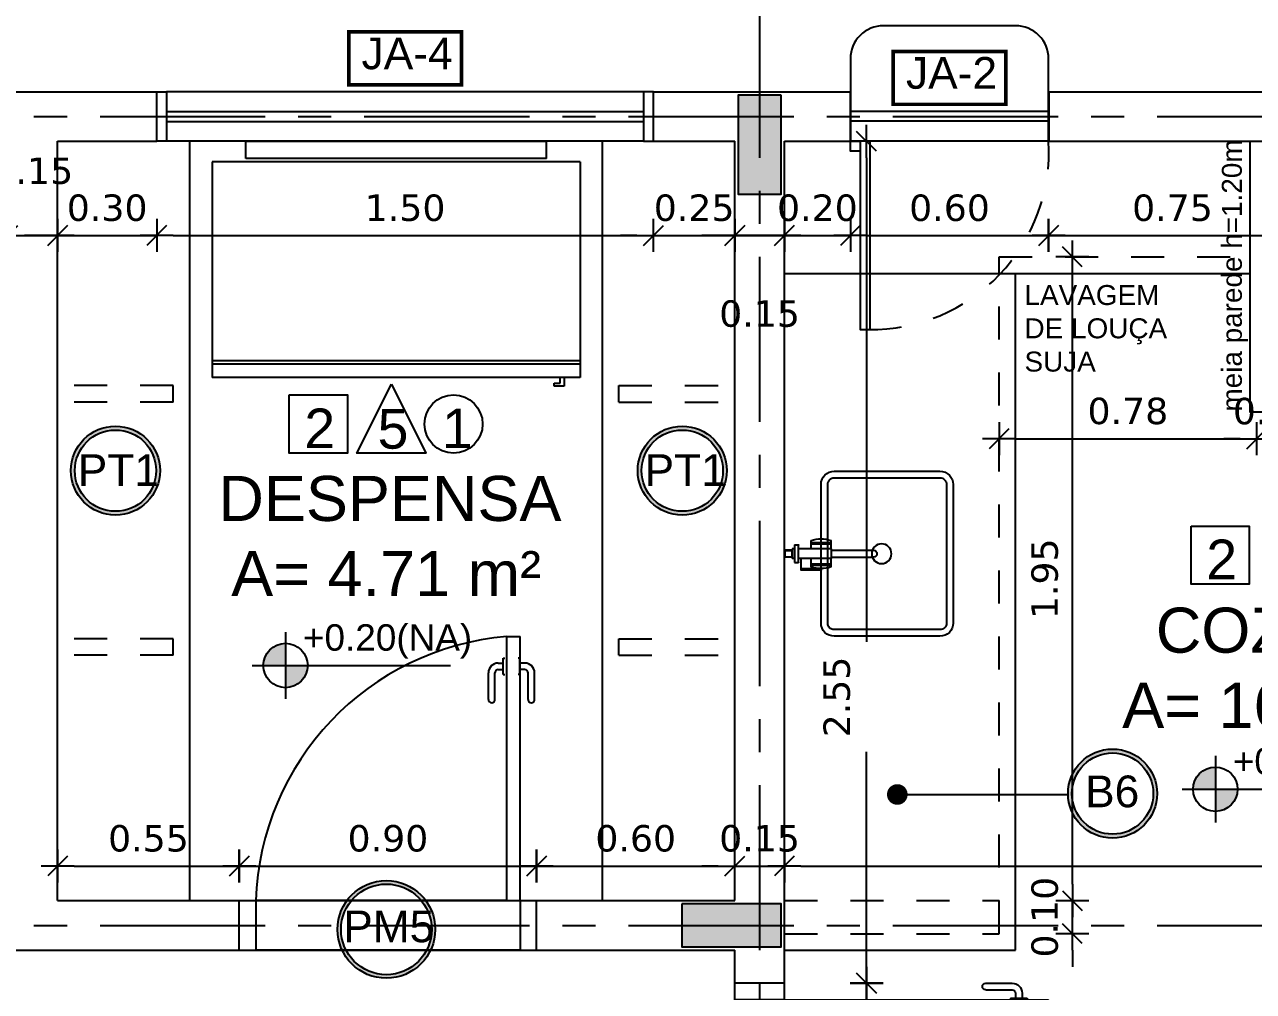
# Model space of a CAD drawing. Extents: x 12 to 194, y 116 to 198.
# Drawn here: x 68.195 to 71.915, y 172.599 to 175.528 of the extents above; entities that cross this region are included whole.
import ezdxf

# ---------------------------------------------------------------- set-up
doc = ezdxf.new("R2010")
doc.units = 0
doc.header["$LTSCALE"] = 0.005
doc.header["$PDMODE"] = 3
for name, pattern in [('C5', [60, 50, -5, 0, -5]), ('CONTINU', [0]), ('HIDDEN', [9.525, 6.35, -3.175])]:
    doc.linetypes.add(name, pattern=pattern)
doc.layers.get('0').update_dxf_attribs({"linetype": 'CONTINUOUS'})
doc.layers.get('DEFPOINTS').update_dxf_attribs({"linetype": 'CONTINUOUS'})
for name, color, linetype in [('A-ALV', 6, 'CONTINUOUS'), ('A-MOBILIARIO', 1, 'CONTINUOUS'), ('A-MOVEIS', 2, 'CONTINUOUS'), ('A-PAREDE', 5, 'CONTINUOUS'), ('A-PORTA', 3, 'CONTINUOUS'), ('A-SOLEIRA', 1, 'CONTINUOUS'), ('AR-BNC', 251, 'CONTINUOUS'), ('AR-COZ-MOB', 1, 'CONTINUOUS'), ('AR-ESQ', 2, 'CONTINUOUS'), ('ARQ-ALV-CORTE', 5, 'CONTINUOUS'), ('ARQ-ALV-ENCOBERTA', 8, 'CONTINUOUS'), ('ARQ-ALV-VISTA2', 2, 'CONTINUOUS'), ('ARQ-BNC-VISTA', 1, 'CONTINUOUS'), ('ARQ-CTA-1_050', 1, 'CONTINUOUS'), ('ARQ-EQP-VISTA', 1, 'CONTINUOUS'), ('ARQ-ESQ-VISTA1', 2, 'CONTINUOUS'), ('ARQ-ESQ-VISTA2', 1, 'CONTINUOUS'), ('ARQ-EXO-1_100', 251, 'C5'), ('ARQ-MOB-VISTA', 1, 'CONTINU'), ('ARQ-SMB-1_050', 1, 'CONTINUOUS'), ('ARQ-SMB-1_100', 1, 'CONTINUOUS'), ('ARQ-TXT-1_050', 2, 'CONTINUOUS'), ('ARQ-TXT-1_075', 2, 'CONTINUOUS'), ('BL-SAN-01', 1, 'CONTINUOUS'), ('REV-FNDE', 10, 'CONTINUOUS')]:
    doc.layers.add(name, color=color, linetype=linetype)
doc.layers.add('FO-Hachuras dos pilares', color=9, linetype='CONTINUOUS', lineweight=5)
doc.styles.add('A20', font='arial.ttf', dxfattribs={"height": 0.2})
doc.styles.add('ESC-50-A20', font='arial.ttf', dxfattribs={"height": 0.1})
doc.styles.add('FNDE Texto Cota 0050', font='verdana.ttf', dxfattribs={"height": 0.08})
doc.styles.add('FNDE Texto Cota 0100', font='verdana.ttf', dxfattribs={"height": 0.16})
doc.dimstyles.new('FNDE 1-0050', dxfattribs={"dimscale": 5, "dimtxt": 0.08, "dimasz": 0.01, "dimexe": 0.15, "dimexo": 0.15, "dimgap": 0.01, "dimtad": 1, "dimzin": 1, "dimdsep": 46, "dimtxsty": 'FNDE Texto Cota 0050', "dimblk": 'tic', "dimcen": 0.015, "dimdle": 0.15, "dimse1": 1, "dimse2": 1, "dimclrd": 251, "dimclre": 251, "dimclrt": 256, "dimaunit": 1, "dimadec": 3, "dimazin": 0, "dimtfac": 1, "dimtix": 1, "dimtmove": 2, "dimatfit": 3, "dimfxl": 0.15, "dimtvp": 1, "dimtolj": 1, "dimtzin": 0, "dimarcsym": 0})
doc.dimstyles.new('FNDE 1-0100', dxfattribs={"dimscale": 2.5, "dimtxt": 0.16, "dimasz": 0.05, "dimexe": 0.15, "dimexo": 0.15, "dimgap": 0.05, "dimtad": 1, "dimzin": 4, "dimdsep": 46, "dimtxsty": 'FNDE Texto Cota 0100', "dimblk": 'tic', "dimcen": 0.15, "dimdle": 0.15, "dimse1": 1, "dimse2": 1, "dimclrd": 251, "dimclre": 251, "dimclrt": 256, "dimaunit": 1, "dimadec": 3, "dimazin": 0, "dimtfac": 1, "dimtix": 1, "dimtmove": 2, "dimatfit": 3, "dimldrblk": 'tic', "dimfxl": 0.15, "dimtvp": 1, "dimtolj": 1, "dimtzin": 0, "dimarcsym": 0})

# ---------------------------------------------------------------- blocks, each defined once
blk = doc.blocks.new('cuba50x40')
at = {"layer": 'ARQ-EQP-VISTA'}
for points in [[(0.5625, 0.04), (0.5625, 0.36, 0.414214), (0.5225, 0.4), (0.1025, 0.4, 0.414214), (0.0625, 0.36), (0.0625, 0.04, 0.414214), (0.1025, 0), (0.5225, 0, 0.414214)], [(0.5425, 0.04), (0.5425, 0.36, 0.414214), (0.5225, 0.38), (0.1025, 0.38, 0.414214), (0.0825, 0.36), (0.0825, 0.04, 0.414214), (0.1025, 0.02), (0.5225, 0.02, 0.414214)]]:
    blk.add_lwpolyline(points, format="xyb", close=True, dxfattribs=at)
blk.add_circle((0.3125, 0.1832), 0.03, dxfattribs=at)
blk = doc.blocks.new('torneira eletrica')
at = {"layer": 'AR-BNC'}
blk.add_line((217.6174, -40.8241), (217.5872, -40.8241), dxfattribs=at)
at = {"layer": 'BL-SAN-01', "linetype": 'CONTINU'}
for p, q in [((217.5572, -40.8542), (217.5318, -40.8542)), ((217.5378, -40.8542), (217.5379, -40.9142)), ((217.5418, -40.8542), (217.5419, -40.9142)), ((217.6125, -40.8542), (217.5872, -40.8542)), ((217.6025, -40.8542), (217.6024, -40.9142)), ((217.6065, -40.8542), (217.6064, -40.9142)), ((217.5572, -40.9142), (217.5319, -40.9142)), ((217.6124, -40.9142), (217.5872, -40.9142))]:
    blk.add_line(p, q, dxfattribs=at)
for points in [[(217.5452, -40.8041), (217.5452, -40.8145)], [(217.5452, -40.8041), (217.5992, -40.8041)], [(217.5572, -40.7965), (217.5872, -40.7965)], [(217.5572, -40.8041), (217.5572, -40.7965)], [(217.5619, -40.7743), (217.5633, -40.773)], [(217.5619, -40.7965), (217.5619, -40.7743)], [(217.5619, -40.7743), (217.5817, -40.7743)], [(217.5619, -40.7955), (217.5817, -40.7955)], [(217.5627, -40.7735), (217.5627, -40.7955)], [(217.5633, -40.773), (217.5649, -40.773)], [(217.5649, -40.773), (217.5812, -40.773)], [(217.5825, -40.7743), (217.5812, -40.773)], [(217.5817, -40.7735), (217.5817, -40.7955)], [(217.5825, -40.7955), (217.5817, -40.7955)], [(217.5825, -40.7965), (217.5825, -40.7743)], [(217.5872, -40.8041), (217.5872, -40.7965)], [(217.5992, -40.8041), (217.5992, -40.8145)], [(217.5976, -40.8161), (217.5468, -40.8161)], [(217.5572, -40.9142), (217.5572, -40.8161)], [(217.5872, -40.9142), (217.5872, -40.8161)], [(217.5572, -40.9142), (217.5872, -40.9142)], [(217.5619, -40.9142), (217.5619, -41.043)], [(217.5825, -40.9142), (217.5825, -41.043)], [(217.5709, -41.0533), (217.5722, -41.0533)]]:
    blk.add_lwpolyline(points, dxfattribs=at)
for points in [[(217.5452, -40.8145, 0.414208), (217.5468, -40.8161)], [(217.5976, -40.8161, 0.414212), (217.5992, -40.8145)], [(217.5619, -41.043, 1), (217.5825, -41.043)]]:
    blk.add_lwpolyline(points, format="xyb", dxfattribs=at)
blk.add_lwpolyline([(217.6174, -40.8841), (217.6224, -40.8841), (217.6224, -40.8241), (217.6174, -40.8241)], close=True, dxfattribs=at)
for centre, start, end in [((217.6194, -40.8841), 161.144, 198.9933), ((217.5249, -40.8841), 341.0067, 18.856)]:
    blk.add_arc(centre, 0.0925, start, end, dxfattribs=at)
blk = doc.blocks.new('RF1')
at = {"layer": 'AR-COZ-MOB'}
for p, q in [((234.7673, 34.5362), (235.094, 35.102)), ((235.094, 35.102), (236.0587, 34.5451)), ((235.1354, 35.0782), (235.1486, 35.1011)), ((235.1547, 35.0868), (235.1462, 35.0719)), ((235.1486, 35.1011), (235.1755, 35.0855)), ((235.1709, 35.0774), (235.1547, 35.0868)), ((235.1755, 35.0855), (235.1709, 35.0774)), ((235.0685, 35.0578), (236.0332, 34.5009)), ((235.0736, 35.0667), (236.0383, 34.5097)), ((234.7673, 34.5362), (235.732, 33.9792)), ((235.732, 33.9792), (236.0587, 34.5451)), ((234.8506, 34.4763), (234.8251, 34.4321)), ((234.8506, 34.4763), (235.6385, 34.0214)), ((234.8251, 34.4321), (235.613, 33.9772)), ((235.6385, 34.0214), (235.613, 33.9772))]:
    blk.add_line(p, q, dxfattribs=at)
blk = doc.blocks.new('GUICHÊ')
at = {"layer": 'ARQ-EQP-VISTA'}
for p, q in [((0.59, 0), (-0.01, 0)), ((0.59, -0.0608), (-0.01, -0.0608)), ((0.59, -0.0908), (-0.01, -0.0908))]:
    blk.add_line(p, q, dxfattribs=at)
blk.add_lwpolyline([(0.59, 0), (0.59, -0.25, -0.414214), (0.49, -0.35), (0.09, -0.35, -0.414214), (-0.01, -0.25), (-0.01, 0)], format="xyb", dxfattribs=at)
blk = doc.blocks.new('P-PM801')
at = {"layer": 'A-PORTA', "color": 0}
for p, q in [((-0.09, 0.15), (-0.09, 0.95)), ((-0.09, 0.95), (-0.05, 0.95)), ((-0.05, 0.15), (-0.05, 0.95)), ((-0.9, 0.15), (-0.9, 0)), ((-0.9, 0.15), (-0.85, 0.15)), ((-0.85, 0.15), (-0.85, 0)), ((-0.09, 0.15), (-0.05, 0.15)), ((-0.05, 0.15), (-0.05, 0)), ((-0.05, 0.15), (0, 0.15)), ((0, 0.15), (0, 0)), ((-0.05, 0), (0, 0)), ((-0.9, 0), (-0.85, 0))]:
    blk.add_line(p, q, dxfattribs=at)
at = {"layer": 'A-PORTA', "color": 1}
for p, q in [((-0.11, 0.8696), (-0.095, 0.8696)), ((-0.095, 0.8346), (-0.095, 0.8846)), ((-0.095, 0.8846), (-0.09, 0.8846)), ((-0.045, 0.8846), (-0.05, 0.8846)), ((-0.045, 0.8346), (-0.045, 0.8846)), ((-0.03, 0.8696), (-0.045, 0.8696)), ((-0.14, 0.7596), (-0.14, 0.8396)), ((-0.12, 0.7596), (-0.12, 0.8396)), ((-0.11, 0.8496), (-0.095, 0.8496)), ((-0.095, 0.8346), (-0.09, 0.8346)), ((-0.045, 0.8346), (-0.05, 0.8346)), ((-0.03, 0.8496), (-0.045, 0.8496)), ((-0.02, 0.7596), (-0.02, 0.8396)), ((0, 0.7596), (0, 0.8396))]:
    blk.add_line(p, q, dxfattribs=at)
for centre, radius, start, end in [((-0.05, 0.151), 0.8, 92.866, 180.0717), ((-0.11, 0.8396), 0.03, 90, 180), ((-0.03, 0.8396), 0.03, 0, 90), ((-0.11, 0.8396), 0.01, 90, 180), ((-0.03, 0.8396), 0.01, 0, 90), ((-0.13, 0.7596), 0.01, 180, 0), ((-0.01, 0.7596), 0.01, 180, 360)]:
    blk.add_arc(centre, radius, start, end, dxfattribs=at)
blk = doc.blocks.new('tic')
at = {"color": 251}
for p, q in [((0, -1), (0, 1)), ((-1, 0), (1, 0))]:
    blk.add_line(p, q, dxfattribs=at)
blk.add_line((-0.6, -0.6), (0.6, 0.6))
blk = doc.blocks.new('*D50')
at = {"layer": 'ARQ-CTA-1_050', "color": 251, "lineweight": -2, "transparency": 16777216}
for p, q in [((68.0948, 174.8889), (68.0448, 174.8889)), ((68.1448, 174.8889), (68.2948, 174.8889)), ((68.3448, 174.8889), (68.3948, 174.8889))]:
    blk.add_line(p, q, dxfattribs=at)
at = {"layer": 'DEFPOINTS', "color": 0, "transparency": 16777216}
for p in [(68.1448, 175.0482), (68.2948, 175.0482), (68.2948, 174.8889)]:
    blk.add_point(p, dxfattribs=at)
at = {"layer": 'ARQ-CTA-1_050', "color": 251, "lineweight": -2, "transparency": 16777216, "xscale": 0.05, "yscale": 0.05, "zscale": 0.05}
blk.add_blockref('tic', (68.1448, 174.8889), dxfattribs=at)
at = {"layer": 'ARQ-CTA-1_050', "color": 251, "lineweight": -2, "transparency": 16777216, "xscale": 0.05, "yscale": 0.05, "zscale": 0.05, "rotation": 180}
blk.add_blockref('tic', (68.2948, 174.8889), dxfattribs=at)
at = {"layer": 'ARQ-CTA-1_050', "transparency": 16777216, "insert": (68.2198, 175.0842), "char_height": 0.08, "attachment_point": 5, "style": 'FNDE Texto Cota 0050'}
blk.add_mtext('\\A1;0.15', dxfattribs=at)
blk = doc.blocks.new('*D51')
at = {"layer": 'ARQ-CTA-1_050', "color": 251, "lineweight": -2, "transparency": 16777216}
for p, q in [((68.2448, 174.8889), (68.1948, 174.8889)), ((68.2948, 174.8889), (68.5948, 174.8889)), ((68.6448, 174.8889), (68.6948, 174.8889))]:
    blk.add_line(p, q, dxfattribs=at)
at = {"layer": 'DEFPOINTS', "color": 0, "transparency": 16777216}
for p in [(68.2948, 175.0482), (68.5948, 175.0482), (68.5948, 174.8889)]:
    blk.add_point(p, dxfattribs=at)
at = {"layer": 'ARQ-CTA-1_050', "color": 251, "lineweight": -2, "transparency": 16777216, "xscale": 0.05, "yscale": 0.05, "zscale": 0.05}
blk.add_blockref('tic', (68.2948, 174.8889), dxfattribs=at)
at = {"layer": 'ARQ-CTA-1_050', "color": 251, "lineweight": -2, "transparency": 16777216, "xscale": 0.05, "yscale": 0.05, "zscale": 0.05, "rotation": 180}
blk.add_blockref('tic', (68.5948, 174.8889), dxfattribs=at)
at = {"layer": 'ARQ-CTA-1_050', "transparency": 16777216, "insert": (68.4448, 174.9723), "char_height": 0.08, "attachment_point": 5, "style": 'FNDE Texto Cota 0050'}
blk.add_mtext('\\A1;0.30', dxfattribs=at)
blk = doc.blocks.new('*D52')
at = {"layer": 'ARQ-CTA-1_050', "color": 251, "lineweight": -2, "transparency": 16777216}
blk.add_line((68.6448, 174.8889), (70.0486, 174.8889), dxfattribs=at)
at = {"layer": 'DEFPOINTS', "color": 0, "transparency": 16777216}
for p in [(68.5948, 175.0482), (70.0986, 175.0482), (70.0986, 174.8889)]:
    blk.add_point(p, dxfattribs=at)
at = {"layer": 'ARQ-CTA-1_050', "color": 251, "lineweight": -2, "transparency": 16777216, "xscale": 0.05, "yscale": 0.05, "zscale": 0.05, "rotation": 180}
blk.add_blockref('tic', (68.5948, 174.8889), dxfattribs=at)
at = {"layer": 'ARQ-CTA-1_050', "color": 251, "lineweight": -2, "transparency": 16777216, "xscale": 0.05, "yscale": 0.05, "zscale": 0.05}
blk.add_blockref('tic', (70.0986, 174.8889), dxfattribs=at)
at = {"layer": 'ARQ-CTA-1_050', "transparency": 16777216, "insert": (69.3467, 174.9722), "char_height": 0.08, "attachment_point": 5, "style": 'FNDE Texto Cota 0050'}
blk.add_mtext('\\A1;1.50', dxfattribs=at)
blk = doc.blocks.new('*D53')
at = {"layer": 'ARQ-CTA-1_050', "color": 251, "lineweight": -2, "transparency": 16777216}
for p, q in [((70.0486, 174.8889), (69.9986, 174.8889)), ((70.0986, 174.8889), (70.3448, 174.8889)), ((70.3948, 174.8889), (70.4448, 174.8889))]:
    blk.add_line(p, q, dxfattribs=at)
at = {"layer": 'DEFPOINTS', "color": 0, "transparency": 16777216}
for p in [(70.0986, 175.0482), (70.3448, 175.0482), (70.3448, 174.8889)]:
    blk.add_point(p, dxfattribs=at)
at = {"layer": 'ARQ-CTA-1_050', "color": 251, "lineweight": -2, "transparency": 16777216, "xscale": 0.05, "yscale": 0.05, "zscale": 0.05}
blk.add_blockref('tic', (70.0986, 174.8889), dxfattribs=at)
at = {"layer": 'ARQ-CTA-1_050', "color": 251, "lineweight": -2, "transparency": 16777216, "xscale": 0.05, "yscale": 0.05, "zscale": 0.05, "rotation": 180}
blk.add_blockref('tic', (70.3448, 174.8889), dxfattribs=at)
at = {"layer": 'ARQ-CTA-1_050', "transparency": 16777216, "insert": (70.2217, 174.9723), "char_height": 0.08, "attachment_point": 5, "style": 'FNDE Texto Cota 0050'}
blk.add_mtext('\\A1;0.25', dxfattribs=at)
blk = doc.blocks.new('*D54')
at = {"layer": 'ARQ-CTA-1_050', "color": 251, "lineweight": -2, "transparency": 16777216}
for p, q in [((70.2948, 174.8889), (70.2448, 174.8889)), ((70.3448, 174.8889), (70.4948, 174.8889)), ((70.5448, 174.8889), (70.5948, 174.8889))]:
    blk.add_line(p, q, dxfattribs=at)
at = {"layer": 'DEFPOINTS', "color": 0, "transparency": 16777216}
for p in [(70.3448, 175.0482), (70.4948, 175.0482), (70.4948, 174.8889)]:
    blk.add_point(p, dxfattribs=at)
at = {"layer": 'ARQ-CTA-1_050', "color": 251, "lineweight": -2, "transparency": 16777216, "xscale": 0.05, "yscale": 0.05, "zscale": 0.05}
blk.add_blockref('tic', (70.3448, 174.8889), dxfattribs=at)
at = {"layer": 'ARQ-CTA-1_050', "color": 251, "lineweight": -2, "transparency": 16777216, "xscale": 0.05, "yscale": 0.05, "zscale": 0.05, "rotation": 180}
blk.add_blockref('tic', (70.4948, 174.8889), dxfattribs=at)
at = {"layer": 'ARQ-CTA-1_050', "transparency": 16777216, "insert": (70.4198, 174.6516), "char_height": 0.08, "attachment_point": 5, "style": 'FNDE Texto Cota 0050'}
blk.add_mtext('\\A1;0.15', dxfattribs=at)
blk = doc.blocks.new('*D55')
at = {"layer": 'ARQ-CTA-1_050', "color": 251, "lineweight": -2, "transparency": 16777216}
for p, q in [((70.4448, 174.8889), (70.3948, 174.8889)), ((70.4948, 174.8889), (70.6948, 174.8889)), ((70.7448, 174.8889), (70.7948, 174.8889))]:
    blk.add_line(p, q, dxfattribs=at)
at = {"layer": 'DEFPOINTS', "color": 0, "transparency": 16777216}
for p in [(70.4948, 175.0482), (70.6948, 175.0482), (70.6948, 174.8889)]:
    blk.add_point(p, dxfattribs=at)
at = {"layer": 'ARQ-CTA-1_050', "color": 251, "lineweight": -2, "transparency": 16777216, "xscale": 0.05, "yscale": 0.05, "zscale": 0.05}
blk.add_blockref('tic', (70.4948, 174.8889), dxfattribs=at)
at = {"layer": 'ARQ-CTA-1_050', "color": 251, "lineweight": -2, "transparency": 16777216, "xscale": 0.05, "yscale": 0.05, "zscale": 0.05, "rotation": 180}
blk.add_blockref('tic', (70.6948, 174.8889), dxfattribs=at)
at = {"layer": 'ARQ-CTA-1_050', "transparency": 16777216, "insert": (70.5948, 174.9723), "char_height": 0.08, "attachment_point": 5, "style": 'FNDE Texto Cota 0050'}
blk.add_mtext('\\A1;0.20', dxfattribs=at)
blk = doc.blocks.new('*D56')
at = {"layer": 'ARQ-CTA-1_050', "color": 251, "lineweight": -2, "transparency": 16777216}
blk.add_line((70.7448, 174.8889), (71.2448, 174.8889), dxfattribs=at)
at = {"layer": 'DEFPOINTS', "color": 0, "transparency": 16777216}
for p in [(70.6948, 175.0482), (71.2948, 175.0482), (71.2948, 174.8889)]:
    blk.add_point(p, dxfattribs=at)
at = {"layer": 'ARQ-CTA-1_050', "color": 251, "lineweight": -2, "transparency": 16777216, "xscale": 0.05, "yscale": 0.05, "zscale": 0.05, "rotation": 180}
blk.add_blockref('tic', (70.6948, 174.8889), dxfattribs=at)
at = {"layer": 'ARQ-CTA-1_050', "color": 251, "lineweight": -2, "transparency": 16777216, "xscale": 0.05, "yscale": 0.05, "zscale": 0.05}
blk.add_blockref('tic', (71.2948, 174.8889), dxfattribs=at)
at = {"layer": 'ARQ-CTA-1_050', "transparency": 16777216, "insert": (70.9948, 174.9722), "char_height": 0.08, "attachment_point": 5, "style": 'FNDE Texto Cota 0050'}
blk.add_mtext('\\A1;0.60', dxfattribs=at)
blk = doc.blocks.new('*D57')
at = {"layer": 'ARQ-CTA-1_050', "color": 251, "lineweight": -2, "transparency": 16777216}
blk.add_line((71.3448, 174.8889), (71.9948, 174.8889), dxfattribs=at)
at = {"layer": 'DEFPOINTS', "color": 0, "transparency": 16777216}
for p in [(71.2948, 175.0482), (72.0448, 175.0482), (72.0448, 174.8889)]:
    blk.add_point(p, dxfattribs=at)
at = {"layer": 'ARQ-CTA-1_050', "color": 251, "lineweight": -2, "transparency": 16777216, "xscale": 0.05, "yscale": 0.05, "zscale": 0.05, "rotation": 180}
blk.add_blockref('tic', (71.2948, 174.8889), dxfattribs=at)
at = {"layer": 'ARQ-CTA-1_050', "color": 251, "lineweight": -2, "transparency": 16777216, "xscale": 0.05, "yscale": 0.05, "zscale": 0.05}
blk.add_blockref('tic', (72.0448, 174.8889), dxfattribs=at)
at = {"layer": 'ARQ-CTA-1_050', "transparency": 16777216, "insert": (71.6698, 174.9722), "char_height": 0.08, "attachment_point": 5, "style": 'FNDE Texto Cota 0050'}
blk.add_mtext('\\A1;0.75', dxfattribs=at)
blk = doc.blocks.new('*D137')
at = {"layer": 'ARQ-CTA-1_050', "color": 251, "lineweight": -2, "transparency": 16777216}
blk.add_line((70.7436, 171.774), (70.7436, 172.574), dxfattribs=at)
at = {"layer": 'DEFPOINTS', "color": 0, "transparency": 16777216}
for p in [(70.4948, 172.624), (70.7436, 172.624), (70.4948, 171.724)]:
    blk.add_point(p, dxfattribs=at)
at = {"layer": 'ARQ-CTA-1_050', "color": 251, "lineweight": -2, "transparency": 16777216, "xscale": 0.05, "yscale": 0.05, "zscale": 0.05}
for p, rotation in [((70.7436, 172.624), 90), ((70.7436, 171.724), 270)]:
    blk.add_blockref('tic', p, dxfattribs=dict(at, rotation=rotation))
at = {"layer": 'ARQ-CTA-1_050', "transparency": 16777216, "insert": (70.6603, 172.174), "char_height": 0.08, "attachment_point": 5, "rotation": 90, "style": 'FNDE Texto Cota 0050'}
blk.add_mtext('\\A1;0.90', dxfattribs=at)
blk = doc.blocks.new('*D138')
at = {"layer": 'ARQ-CTA-1_050', "color": 251, "lineweight": -2, "transparency": 16777216}
for p, q in [((70.7436, 175.124), (70.7436, 173.6577)), ((70.7436, 172.674), (70.7436, 173.3243))]:
    blk.add_line(p, q, dxfattribs=at)
at = {"layer": 'DEFPOINTS', "color": 0, "transparency": 16777216}
for p in [(70.4948, 175.174), (70.7436, 175.174), (70.4948, 172.624)]:
    blk.add_point(p, dxfattribs=at)
at = {"layer": 'ARQ-CTA-1_050', "color": 251, "lineweight": -2, "transparency": 16777216, "xscale": 0.05, "yscale": 0.05, "zscale": 0.05}
for p, rotation in [((70.7436, 175.174), 90), ((70.7436, 172.624), 270)]:
    blk.add_blockref('tic', p, dxfattribs=dict(at, rotation=rotation))
at = {"layer": 'ARQ-CTA-1_050', "transparency": 16777216, "insert": (70.654, 173.491), "char_height": 0.08, "attachment_point": 5, "rotation": 90, "style": 'FNDE Texto Cota 0050'}
blk.add_mtext('\\A1;2.55', dxfattribs=at)
blk = doc.blocks.new('*D152')
at = {"layer": 'ARQ-CTA-1_050', "color": 251, "lineweight": -2, "transparency": 16777216}
blk.add_line((68.3448, 172.9789), (68.7948, 172.9789), dxfattribs=at)
at = {"layer": 'DEFPOINTS', "color": 0, "transparency": 16777216}
for p in [(68.8448, 172.9789), (68.2948, 172.874), (68.8448, 172.874)]:
    blk.add_point(p, dxfattribs=at)
at = {"layer": 'ARQ-CTA-1_050', "color": 251, "lineweight": -2, "transparency": 16777216, "xscale": 0.05, "yscale": 0.05, "zscale": 0.05, "rotation": 180}
blk.add_blockref('tic', (68.2948, 172.9789), dxfattribs=at)
at = {"layer": 'ARQ-CTA-1_050', "color": 251, "lineweight": -2, "transparency": 16777216, "xscale": 0.05, "yscale": 0.05, "zscale": 0.05}
blk.add_blockref('tic', (68.8448, 172.9789), dxfattribs=at)
at = {"layer": 'ARQ-CTA-1_050', "transparency": 16777216, "insert": (68.5698, 173.0622), "char_height": 0.08, "attachment_point": 5, "style": 'FNDE Texto Cota 0050'}
blk.add_mtext('\\A1;0.55', dxfattribs=at)
blk = doc.blocks.new('*D153')
at = {"layer": 'ARQ-CTA-1_050', "color": 251, "lineweight": -2, "transparency": 16777216}
blk.add_line((68.8948, 172.9789), (69.6948, 172.9789), dxfattribs=at)
at = {"layer": 'DEFPOINTS', "color": 0, "transparency": 16777216}
for p in [(69.7448, 172.9789), (68.8448, 172.874), (69.7448, 172.874)]:
    blk.add_point(p, dxfattribs=at)
at = {"layer": 'ARQ-CTA-1_050', "color": 251, "lineweight": -2, "transparency": 16777216, "xscale": 0.05, "yscale": 0.05, "zscale": 0.05, "rotation": 180}
blk.add_blockref('tic', (68.8448, 172.9789), dxfattribs=at)
at = {"layer": 'ARQ-CTA-1_050', "color": 251, "lineweight": -2, "transparency": 16777216, "xscale": 0.05, "yscale": 0.05, "zscale": 0.05}
blk.add_blockref('tic', (69.7448, 172.9789), dxfattribs=at)
at = {"layer": 'ARQ-CTA-1_050', "transparency": 16777216, "insert": (69.2948, 173.0622), "char_height": 0.08, "attachment_point": 5, "style": 'FNDE Texto Cota 0050'}
blk.add_mtext('\\A1;0.90', dxfattribs=at)
blk = doc.blocks.new('*D154')
at = {"layer": 'ARQ-CTA-1_050', "color": 251, "lineweight": -2, "transparency": 16777216}
blk.add_line((69.7948, 172.9789), (70.2948, 172.9789), dxfattribs=at)
at = {"layer": 'DEFPOINTS', "color": 0, "transparency": 16777216}
for p in [(70.3448, 172.9789), (69.7448, 172.874), (70.3448, 172.874)]:
    blk.add_point(p, dxfattribs=at)
at = {"layer": 'ARQ-CTA-1_050', "color": 251, "lineweight": -2, "transparency": 16777216, "xscale": 0.05, "yscale": 0.05, "zscale": 0.05, "rotation": 180}
blk.add_blockref('tic', (69.7448, 172.9789), dxfattribs=at)
at = {"layer": 'ARQ-CTA-1_050', "color": 251, "lineweight": -2, "transparency": 16777216, "xscale": 0.05, "yscale": 0.05, "zscale": 0.05}
blk.add_blockref('tic', (70.3448, 172.9789), dxfattribs=at)
at = {"layer": 'ARQ-CTA-1_050', "transparency": 16777216, "insert": (70.0448, 173.0622), "char_height": 0.08, "attachment_point": 5, "style": 'FNDE Texto Cota 0050'}
blk.add_mtext('\\A1;0.60', dxfattribs=at)
blk = doc.blocks.new('*D155')
at = {"layer": 'ARQ-CTA-1_050', "color": 251, "lineweight": -2, "transparency": 16777216}
for p, q in [((70.2948, 172.9789), (70.2448, 172.9789)), ((70.3448, 172.9789), (70.4948, 172.9789)), ((70.5448, 172.9789), (70.5948, 172.9789))]:
    blk.add_line(p, q, dxfattribs=at)
at = {"layer": 'DEFPOINTS', "color": 0, "transparency": 16777216}
for p in [(70.4948, 172.9789), (70.3448, 172.724), (70.4948, 172.724)]:
    blk.add_point(p, dxfattribs=at)
at = {"layer": 'ARQ-CTA-1_050', "color": 251, "lineweight": -2, "transparency": 16777216, "xscale": 0.05, "yscale": 0.05, "zscale": 0.05}
blk.add_blockref('tic', (70.3448, 172.9789), dxfattribs=at)
at = {"layer": 'ARQ-CTA-1_050', "color": 251, "lineweight": -2, "transparency": 16777216, "xscale": 0.05, "yscale": 0.05, "zscale": 0.05, "rotation": 180}
blk.add_blockref('tic', (70.4948, 172.9789), dxfattribs=at)
at = {"layer": 'ARQ-CTA-1_050', "transparency": 16777216, "insert": (70.4198, 173.0622), "char_height": 0.08, "attachment_point": 5, "style": 'FNDE Texto Cota 0050'}
blk.add_mtext('\\A1;0.15', dxfattribs=at)
blk = doc.blocks.new('*D156')
at = {"layer": 'ARQ-CTA-1_050', "color": 251, "lineweight": -2, "transparency": 16777216}
blk.add_line((70.5448, 172.9789), (74.0948, 172.9789), dxfattribs=at)
at = {"layer": 'DEFPOINTS', "color": 0, "transparency": 16777216}
for p in [(70.4948, 172.9789), (74.1448, 172.9789), (74.1448, 172.949)]:
    blk.add_point(p, dxfattribs=at)
at = {"layer": 'ARQ-CTA-1_050', "color": 251, "lineweight": -2, "transparency": 16777216, "xscale": 0.05, "yscale": 0.05, "zscale": 0.05, "rotation": 180}
blk.add_blockref('tic', (70.4948, 172.9789), dxfattribs=at)
at = {"layer": 'ARQ-CTA-1_050', "color": 251, "lineweight": -2, "transparency": 16777216, "xscale": 0.05, "yscale": 0.05, "zscale": 0.05}
blk.add_blockref('tic', (74.1448, 172.9789), dxfattribs=at)
at = {"layer": 'ARQ-CTA-1_050', "transparency": 16777216, "insert": (72.3198, 173.0623), "char_height": 0.08, "attachment_point": 5, "style": 'FNDE Texto Cota 0050'}
blk.add_mtext('\\A1;3.65', dxfattribs=at)
blk = doc.blocks.new('FNDE-Nível Planta-1_050')
at = {"linetype": 'Continuous', "ltscale": 0.5}
h = blk.add_hatch(color=251, dxfattribs=at)
h.paths.add_polyline_path([(135.6984, 5.8271), (135.6984, 5.8943, 0.414214), (135.6312, 5.8271)])
h.paths.add_polyline_path([(135.6984, 5.8271), (135.6984, 5.7599, 0.414214), (135.7656, 5.8271)])
at = {"color": 251}
for p, q in [((135.6984, 5.9279), (135.6984, 5.7263)), ((135.5976, 5.8271), (135.7656, 5.8271)), ((135.7656, 5.8271), (136.1984, 5.8271))]:
    blk.add_line(p, q, dxfattribs=at)
blk.add_circle((135.6984, 5.8271), 0.0672, dxfattribs=at)
blk = doc.blocks.new('*D202')
at = {"layer": 'ARQ-CTA-1_050', "color": 251, "lineweight": -2, "transparency": 16777216}
for p, q in [((71.8748, 174.273), (71.8248, 174.273)), ((71.9248, 174.273), (72.0248, 174.273)), ((72.0748, 174.273), (72.1248, 174.273))]:
    blk.add_line(p, q, dxfattribs=at)
at = {"layer": 'DEFPOINTS', "color": 0, "transparency": 16777216}
for p in [(71.9248, 174.374), (72.0248, 174.374), (72.0248, 174.273)]:
    blk.add_point(p, dxfattribs=at)
at = {"layer": 'ARQ-CTA-1_050', "color": 251, "lineweight": -2, "transparency": 16777216, "xscale": 0.05, "yscale": 0.05, "zscale": 0.05}
blk.add_blockref('tic', (71.9248, 174.273), dxfattribs=at)
at = {"layer": 'ARQ-CTA-1_050', "color": 251, "lineweight": -2, "transparency": 16777216, "xscale": 0.05, "yscale": 0.05, "zscale": 0.05, "rotation": 180}
blk.add_blockref('tic', (72.0248, 174.273), dxfattribs=at)
at = {"layer": 'ARQ-CTA-1_050', "transparency": 16777216, "insert": (71.9748, 174.3563), "char_height": 0.08, "attachment_point": 5, "style": 'FNDE Texto Cota 0050'}
blk.add_mtext('\\A1;0.10', dxfattribs=at)
blk = doc.blocks.new('*D203')
at = {"layer": 'ARQ-CTA-1_050', "color": 251, "lineweight": -2, "transparency": 16777216}
blk.add_line((71.1948, 174.273), (71.8748, 174.273), dxfattribs=at)
at = {"layer": 'DEFPOINTS', "color": 0, "transparency": 16777216}
for p in [(71.1448, 174.824), (71.9248, 174.374), (71.9248, 174.273)]:
    blk.add_point(p, dxfattribs=at)
at = {"layer": 'ARQ-CTA-1_050', "color": 251, "lineweight": -2, "transparency": 16777216, "xscale": 0.05, "yscale": 0.05, "zscale": 0.05, "rotation": 180}
blk.add_blockref('tic', (71.1448, 174.273), dxfattribs=at)
at = {"layer": 'ARQ-CTA-1_050', "color": 251, "lineweight": -2, "transparency": 16777216, "xscale": 0.05, "yscale": 0.05, "zscale": 0.05}
blk.add_blockref('tic', (71.9248, 174.273), dxfattribs=at)
at = {"layer": 'ARQ-CTA-1_050', "transparency": 16777216, "insert": (71.5348, 174.3567), "char_height": 0.08, "attachment_point": 5, "style": 'FNDE Texto Cota 0050'}
blk.add_mtext('\\A1;0.78', dxfattribs=at)
blk = doc.blocks.new('*D204')
at = {"layer": 'ARQ-CTA-1_050', "color": 251, "lineweight": -2, "transparency": 16777216}
for p, q in [((71.3667, 172.924), (71.3667, 172.974)), ((71.3667, 172.774), (71.3667, 172.874)), ((71.3667, 172.724), (71.3667, 172.674))]:
    blk.add_line(p, q, dxfattribs=at)
at = {"layer": 'DEFPOINTS', "color": 0, "transparency": 16777216}
for p in [(71.182, 172.874), (71.3667, 172.874), (71.182, 172.774)]:
    blk.add_point(p, dxfattribs=at)
at = {"layer": 'ARQ-CTA-1_050', "color": 251, "lineweight": -2, "transparency": 16777216, "xscale": 0.05, "yscale": 0.05, "zscale": 0.05}
for p, rotation in [((71.3667, 172.874), 270), ((71.3667, 172.774), 90)]:
    blk.add_blockref('tic', p, dxfattribs=dict(at, rotation=rotation))
at = {"layer": 'ARQ-CTA-1_050', "transparency": 16777216, "insert": (71.2835, 172.824), "char_height": 0.08, "attachment_point": 5, "rotation": 90, "style": 'FNDE Texto Cota 0050'}
blk.add_mtext('\\A1;0.10', dxfattribs=at)
blk = doc.blocks.new('*D205')
at = {"layer": 'ARQ-CTA-1_050', "color": 251, "lineweight": -2, "transparency": 16777216}
blk.add_line((71.3667, 172.924), (71.3667, 174.774), dxfattribs=at)
at = {"layer": 'DEFPOINTS', "color": 0, "transparency": 16777216}
for p in [(71.182, 174.824), (71.3667, 174.824), (71.182, 172.874)]:
    blk.add_point(p, dxfattribs=at)
at = {"layer": 'ARQ-CTA-1_050', "color": 251, "lineweight": -2, "transparency": 16777216, "xscale": 0.05, "yscale": 0.05, "zscale": 0.05}
for p, rotation in [((71.3667, 174.824), 90), ((71.3667, 172.874), 270)]:
    blk.add_blockref('tic', p, dxfattribs=dict(at, rotation=rotation))
at = {"layer": 'ARQ-CTA-1_050', "transparency": 16777216, "insert": (71.2835, 173.849), "char_height": 0.08, "attachment_point": 5, "rotation": 90, "style": 'FNDE Texto Cota 0050'}
blk.add_mtext('\\A1;1.95', dxfattribs=at)

msp = doc.modelspace()

# ---------------------------------------------------------------- hatches: boundary and pattern name
at = {"layer": 'ARQ-SMB-1_100'}
h = msp.add_hatch(color=252, dxfattribs=at)
edge = h.paths.add_edge_path()
edge.add_arc((68.47, 174.1765), 0.1348, 0, 360)
edge = h.paths.add_edge_path(flags=17)
edge.add_arc((68.47, 174.1765), 0.1231, 0, 360)
h = msp.add_hatch(color=252, dxfattribs=at)
edge = h.paths.add_edge_path()
edge.add_arc((70.1858, 174.1765), 0.1348, 0, 360)
edge = h.paths.add_edge_path(flags=17)
edge.add_arc((70.1858, 174.1765), 0.1231, 0, 360)
h = msp.add_hatch(color=252, dxfattribs=at)
edge = h.paths.add_edge_path()
edge.add_arc((71.4884, 173.1984), 0.1348, 0, 360)
edge = h.paths.add_edge_path(flags=17)
edge.add_arc((71.4884, 173.1984), 0.1231, 0, 360)
h = msp.add_hatch(color=252, dxfattribs=at)
edge = h.paths.add_edge_path()
edge.add_arc((69.29, 172.787), 0.1479, 0, 360)
edge = h.paths.add_edge_path(flags=17)
edge.add_arc((69.29, 172.787), 0.1372, 0, 360)
at = {"layer": 'FO-Hachuras dos pilares', "linetype": 'Continuous'}
for points in [[(70.4848, 175.314), (70.4198, 175.314), (70.3548, 175.314), (70.3548, 175.164), (70.3548, 175.014), (70.4198, 175.014), (70.4848, 175.014), (70.4848, 175.164)], [(70.1848, 172.734), (70.4848, 172.734), (70.4848, 172.864), (70.1848, 172.864)]]:
    msp.add_hatch(color=256, dxfattribs=at).paths.add_polyline_path(points)

# ---------------------------------------------------------------- linework, layer by layer
at = {"layer": 'A-ALV'}
for points in [[(70.4848, 175.314), (70.4198, 175.314), (70.3548, 175.314), (70.3548, 175.164), (70.3548, 175.014), (70.4198, 175.014), (70.4848, 175.014), (70.4848, 175.164), (70.4848, 175.314)], [(70.1848, 172.864), (70.1848, 172.799), (70.1848, 172.734), (70.3348, 172.734), (70.4848, 172.734), (70.4848, 172.799), (70.4848, 172.864), (70.3348, 172.864), (70.1848, 172.864)]]:
    msp.add_lwpolyline(points, close=True, dxfattribs=at)
at = {"layer": 'A-MOVEIS'}
for p, q in [((68.6948, 172.874), (68.6948, 175.174)), ((69.9448, 172.874), (69.9448, 175.174))]:
    msp.add_line(p, q, dxfattribs=at)
at = {"layer": 'A-PAREDE'}
for p, q in [((67.0762, 175.324), (68.5948, 175.324)), ((68.5948, 175.174), (68.5948, 175.324)), ((70.0986, 175.324), (70.6948, 175.324)), ((70.0986, 175.174), (70.0986, 175.324)), ((70.6948, 175.174), (70.6948, 175.324)), ((70.6948, 175.174), (70.6948, 175.324)), ((71.295, 175.174), (71.295, 175.3213)), ((68.2948, 172.874), (68.2948, 175.174)), ((68.2948, 175.174), (68.5948, 175.174)), ((70.0986, 175.174), (70.3448, 175.174)), ((70.3448, 172.874), (70.3448, 175.174)), ((70.4948, 175.174), (70.6948, 175.174)), ((70.4948, 172.724), (70.4948, 175.174)), ((68.2948, 172.874), (68.8448, 172.874)), ((68.8448, 172.724), (68.8448, 172.874)), ((69.7448, 172.724), (69.7448, 172.874)), ((69.7448, 172.874), (70.3448, 172.874)), ((67.7448, 172.724), (68.8448, 172.724)), ((69.7448, 172.724), (70.3448, 172.724)), ((70.3448, 172.624), (70.3448, 172.724)), ((70.4948, 172.624), (70.4948, 172.724)), ((70.4948, 172.624), (70.3448, 172.624))]:
    msp.add_line(p, q, dxfattribs=at)
at = {"layer": 'A-PORTA', "color": 1}
for p, q in [((69.6289, 173.5937), (69.6439, 173.5937)), ((69.6439, 173.5587), (69.6439, 173.6087)), ((69.6439, 173.6087), (69.6489, 173.6087)), ((69.6939, 173.6087), (69.6889, 173.6087)), ((69.6939, 173.5587), (69.6939, 173.6087)), ((69.7089, 173.5937), (69.6939, 173.5937)), ((69.5989, 173.4837), (69.5989, 173.5637)), ((69.6189, 173.4837), (69.6189, 173.5637)), ((69.6289, 173.5737), (69.6439, 173.5737)), ((69.6439, 173.5587), (69.6489, 173.5587)), ((69.6939, 173.5587), (69.6889, 173.5587)), ((69.7089, 173.5737), (69.6939, 173.5737)), ((69.7189, 173.4837), (69.7189, 173.5637)), ((69.7389, 173.4837), (69.7389, 173.5637))]:
    msp.add_line(p, q, dxfattribs=at)
for centre, radius, start, end in [((69.7239, 172.8472), 0.8295, 94.7788, 178.1499), ((69.6289, 173.5637), 0.03, 90, 180), ((69.7089, 173.5637), 0.03, 0, 90), ((69.6289, 173.5637), 0.01, 90, 180), ((69.7089, 173.5637), 0.01, 0, 90), ((69.6089, 173.4837), 0.01, 180, 0), ((69.7289, 173.4837), 0.01, 180, 0)]:
    msp.add_arc(centre, radius, start, end, dxfattribs=at)
at = {"layer": 'A-SOLEIRA', "linetype": 'HIDDEN'}
for p, q in [((68.6448, 174.4342), (68.2948, 174.4342)), ((68.6448, 174.3842), (68.6448, 174.4342)), ((69.994, 174.3842), (69.994, 174.4342)), ((69.994, 174.4342), (70.344, 174.4342)), ((68.6448, 174.3842), (68.2948, 174.3842)), ((69.994, 174.3842), (70.344, 174.3842)), ((68.6448, 173.6675), (68.2948, 173.6675)), ((68.6448, 173.6175), (68.6448, 173.6675)), ((69.994, 173.6175), (69.994, 173.6675)), ((69.994, 173.6675), (70.344, 173.6675)), ((68.6448, 173.6175), (68.2948, 173.6175)), ((69.994, 173.6175), (70.344, 173.6175))]:
    msp.add_line(p, q, dxfattribs=at)
at = {"layer": 'A-SOLEIRA'}
for p, q in [((68.8948, 172.874), (69.6548, 172.874)), ((69.6548, 172.874), (68.8948, 172.874)), ((69.6948, 172.724), (68.8948, 172.724)), ((68.8948, 172.724), (69.6948, 172.724))]:
    msp.add_line(p, q, dxfattribs=at)
at = {"layer": 'AR-ESQ'}
for p, q in [((69.6548, 172.874), (69.6548, 173.674)), ((69.6548, 173.674), (69.6948, 173.674)), ((69.6948, 172.874), (69.6948, 173.674)), ((68.8448, 172.874), (68.8948, 172.874)), ((68.8948, 172.874), (68.8948, 172.724)), ((69.6548, 172.874), (69.6948, 172.874)), ((69.6948, 172.874), (69.6948, 172.724)), ((69.6948, 172.874), (69.7448, 172.874)), ((68.8448, 172.724), (68.8948, 172.724)), ((69.6948, 172.724), (69.7448, 172.724))]:
    msp.add_line(p, q, dxfattribs=at)
at = {"layer": 'ARQ-ALV-CORTE'}
for p, q in [((71.2948, 175.324), (72.0448, 175.324)), ((71.295, 175.3213), (71.295, 175.174)), ((71.295, 175.174), (72.0448, 175.174))]:
    msp.add_line(p, q, dxfattribs=at)
at = {"layer": 'ARQ-ALV-ENCOBERTA', "linetype": 'HIDDEN'}
for p, q in [((71.1448, 172.774), (71.1448, 174.824)), ((71.1448, 174.824), (71.9048, 174.824)), ((70.4948, 172.874), (71.1448, 172.874)), ((70.4948, 172.774), (71.1448, 172.774))]:
    msp.add_line(p, q, dxfattribs=at)
at = {"layer": 'ARQ-ALV-VISTA2', "ltscale": 0.1}
msp.add_lwpolyline([(72.0248, 175.174), (72.0448, 175.174), (72.0448, 174.354), (71.9048, 174.354), (71.9048, 175.174)], dxfattribs=at)
at = {"layer": 'ARQ-BNC-VISTA'}
for p, q in [((70.4948, 174.774), (71.9048, 174.774)), ((71.1948, 172.724), (71.1948, 174.774)), ((70.4948, 172.724), (71.1948, 172.724))]:
    msp.add_line(p, q, dxfattribs=at)
at = {"layer": 'ARQ-ESQ-VISTA1', "color": 1}
for p, q in [((70.0686, 175.324), (68.6248, 175.324)), ((70.0686, 175.174), (68.6248, 175.174))]:
    msp.add_line(p, q, dxfattribs=at)
at = {"layer": 'ARQ-ESQ-VISTA1', "color": 2}
for p, q in [((68.6248, 175.264), (70.0686, 175.264)), ((68.6248, 175.234), (70.0686, 175.234))]:
    msp.add_line(p, q, dxfattribs=at)
for points in [[(68.6248, 175.174), (68.5948, 175.174), (68.5948, 175.324), (68.6248, 175.324)], [(70.0686, 175.174), (70.0986, 175.174), (70.0986, 175.324), (70.0686, 175.324)]]:
    msp.add_lwpolyline(points, close=True, dxfattribs=at)
at = {"layer": 'ARQ-ESQ-VISTA1'}
for points in [[(70.7248, 175.174), (70.7248, 175.144), (70.6948, 175.144), (70.6948, 175.174), (70.7248, 175.174)], [(70.7248, 175.174), (70.7248, 174.604), (70.7548, 174.604), (70.7548, 175.174), (70.7248, 175.174)]]:
    msp.add_lwpolyline(points, dxfattribs=at)
at = {"layer": 'ARQ-ESQ-VISTA2', "linetype": 'HIDDEN'}
msp.add_arc((70.7573, 175.1424), 0.5384, 269.2019, 3.3679, dxfattribs=at)
at = {"layer": 'ARQ-EXO-1_100', "ltscale": 2}
for p, q in [((70.4198, 178.8241), (70.4198, 168.6039)), ((62.8233, 175.249), (83.5522, 175.249, -14.6778)), ((62.8233, 172.799), (83.5522, 172.799, -14.6778))]:
    msp.add_line(p, q, dxfattribs=at)
at = {"layer": 'ARQ-SMB-1_100', "color": 252, "ltscale": 10, "const_width": 0.0107}
for points in [[(69.1763, 175.3454), (69.5172, 175.3454), (69.5172, 175.5054), (69.1763, 175.5054)], [(70.8244, 175.2862), (71.1653, 175.2862), (71.1653, 175.4462), (70.8244, 175.4462)]]:
    msp.add_lwpolyline(points, close=True, dxfattribs=at)
at = {"layer": 'ARQ-SMB-1_100'}
msp.add_lwpolyline([(69.3054, 174.4387), (69.4099, 174.2297), (69.2009, 174.2297), (69.3054, 174.4387)], dxfattribs=at)
for points in [[(68.996, 174.4057), (69.172, 174.4057), (69.172, 174.2297), (68.996, 174.2297)], [(71.7263, 174.0087), (71.9023, 174.0087), (71.9023, 173.8327), (71.7263, 173.8327)]]:
    msp.add_lwpolyline(points, close=True, dxfattribs=at)
msp.add_circle((69.4934, 174.3177), 0.088, dxfattribs=at)
at = {"layer": 'ARQ-SMB-1_100', "color": 252}
for centre, radius in [((68.47, 174.1765), 0.1348), ((68.47, 174.1765), 0.1231), ((70.1858, 174.1765), 0.1348), ((70.1858, 174.1765), 0.1231), ((71.4884, 173.1984), 0.1348), ((71.4884, 173.1984), 0.1231), ((69.29, 172.787), 0.1479), ((69.29, 172.787), 0.1372)]:
    msp.add_circle(centre, radius, dxfattribs=at)

# ---------------------------------------------------------------- block references
at = {"layer": 'A-MOBILIARIO', "rotation": 209.9999999266509}
msp.add_blockref('RF1', (255.9228, 322.4047), dxfattribs=at)
at = {"layer": 'ARQ-ALV-CORTE', "xscale": -1, "rotation": 90.00000000001215}
msp.add_blockref('torneira eletrica', (29.7219, 391.4971), dxfattribs=at)
at = {"layer": 'ARQ-ESQ-VISTA1', "xscale": -1, "rotation": 269.9999999999755}
msp.add_blockref('P-PM801', (70.3448, 172.624), dxfattribs=at)
at = {"layer": 'ARQ-MOB-VISTA', "xscale": -1, "rotation": 180}
msp.add_blockref('GUICHÊ', (70.7048, 175.174), dxfattribs=at)
at = {"layer": 'ARQ-SMB-1_050'}
for p in [(-66.7137, 167.7592), (-63.8988, 167.3844)]:
    msp.add_blockref('FNDE-Nível Planta-1_050', p, dxfattribs=at)
at = {"layer": 'REV-FNDE', "xscale": -1, "rotation": 270.0000000000122}
msp.add_blockref('cuba50x40', (70.606, 173.6124), dxfattribs=at)

# ---------------------------------------------------------------- texts
at = {"layer": 'ARQ-SMB-1_050', "style": 'ESC-50-A20'}
for tag, p in [('+0.20(NA)', (69.0375, 173.6312)), ('+0.18(NA)', (71.8523, 173.2565))]:
    msp.add_attdef(tag, p, 'NA', height=0.08, dxfattribs=at)
at = {"layer": 'ARQ-TXT-1_050', "char_height": 0.12, "width": 0.086252, "attachment_point": 1, "style": 'A20'}
for s, insert in [('2', (69.0418, 174.3646)), ('5', (69.2635, 174.3631)), ('1', (69.4583, 174.3646)), ('2', (71.7722, 173.9677))]:
    msp.add_mtext(s, dxfattribs=dict(at, insert=insert))
at = {"layer": 'ARQ-TXT-1_050', "char_height": 0.136533, "attachment_point": 1, "style": 'ESC-50-A20'}
for s, insert in [('\\pi1.1164;DESPENSA       \\P\\pi1.1552;A= 4.71 m²', (67.6651, 174.1606)), ('\\pi1.204;COZINHA       \\P\\pi1.1022;A= 16.24 m²', (70.4154, 173.7616))]:
    msp.add_mtext_dynamic_manual_height_columns(s, width=2.54479, gutter_width=1, heights=[0], dxfattribs=dict(at, insert=insert))
at = {"layer": 'ARQ-TXT-1_075', "insert": (71.8193, 174.3555), "char_height": 0.06048, "width": 1.224988, "attachment_point": 1, "rotation": 90, "style": 'ESC-50-A20'}
msp.add_mtext('meia parede h=1.20m ', dxfattribs=at)
at = {"layer": 'ARQ-TXT-1_075', "insert": (71.2218, 174.7387), "char_height": 0.06048, "width": 1.224988, "attachment_point": 1, "style": 'ESC-50-A20'}
msp.add_mtext('LAVAGEM \\PDE LOUÇA \\PSUJA ', dxfattribs=at)
at = {"layer": 'ARQ-TXT-1_075', "style": 'ESC-50-A20'}
for tag, p in [('JA-4', (69.215, 175.3925)), ('JA-2', (70.8631, 175.3333)), ('PT1', (68.3558, 174.1302)), ('PT1', (70.0717, 174.1302)), ('B6', (71.4052, 173.1569)), ('PM5', (69.1595, 172.7481))]:
    msp.add_attdef(tag, p, '', height=0.096, dxfattribs=at)

# ---------------------------------------------------------------- dimensions: what is measured, and where the dimension line sits
at = {"layer": 'ARQ-CTA-1_050'}
dim = msp.add_linear_dim(base=(70.7436, 175.174), p1=(70.4948, 172.624), p2=(70.4948, 175.174), angle=90, dimstyle='FNDE 1-0050', override={"dimtad": 0}, dxfattribs=at)
dim.commit()
dim.dimension.update_dxf_attribs({"geometry": '*D138', "text_midpoint": (70.654, 173.491), "dimtype": 160})
for base, p1, p2, picture, middle in [((68.2948, 174.8889), (68.1448, 175.0482), (68.2948, 175.0482), '*D50', (68.2198, 175.0842)), ((70.4948, 174.8889), (70.3448, 175.0482), (70.4948, 175.0482), '*D54', (70.4198, 174.6516))]:
    dim = msp.add_linear_dim(base=base, p1=p1, p2=p2, dimstyle='FNDE 1-0050', override={"dimtad": 0}, dxfattribs=at)
    dim.commit()
    dim.dimension.update_dxf_attribs({"geometry": picture, "text_midpoint": middle, "dimtype": 160})
for base, p1, p2, picture, middle in [((68.5948, 174.8889), (68.2948, 175.0482), (68.5948, 175.0482), '*D51', (68.4448, 174.9723)), ((70.0986, 174.8889), (68.5948, 175.0482), (70.0986, 175.0482), '*D52', (69.3467, 174.9722)), ((70.3448, 174.8889), (70.0986, 175.0482), (70.3448, 175.0482), '*D53', (70.2217, 174.9723)), ((70.6948, 174.8889), (70.4948, 175.0482), (70.6948, 175.0482), '*D55', (70.5948, 174.9723)), ((71.2948, 174.8889), (70.6948, 175.0482), (71.2948, 175.0482), '*D56', (70.9948, 174.9722)), ((72.0448, 174.8889), (71.2948, 175.0482), (72.0448, 175.0482), '*D57', (71.6698, 174.9722)), ((71.9248, 174.273), (71.1448, 174.824), (71.9248, 174.374), '*D203', (71.5348, 174.3567)), ((72.0248, 174.273), (71.9248, 174.374), (72.0248, 174.374), '*D202', (71.9748, 174.3563)), ((68.8448, 172.9789), (68.2948, 172.874), (68.8448, 172.874), '*D152', (68.5698, 173.0622)), ((69.7448, 172.9789), (68.8448, 172.874), (69.7448, 172.874), '*D153', (69.2948, 173.0622)), ((70.3448, 172.9789), (69.7448, 172.874), (70.3448, 172.874), '*D154', (70.0448, 173.0622)), ((70.4948, 172.9789), (70.3448, 172.724), (70.4948, 172.724), '*D155', (70.4198, 173.0622)), ((74.1448, 172.9789), (70.4948, 172.9789), (74.1448, 172.949), '*D156', (72.3198, 173.0623))]:
    dim = msp.add_linear_dim(base=base, p1=p1, p2=p2, dimstyle='FNDE 1-0050', override={"dimtad": 0}, dxfattribs=at)
    dim.commit()
    dim.dimension.update_dxf_attribs({"geometry": picture, "text_midpoint": middle})
for base, p1, p2, picture, middle in [((71.3667, 174.824), (71.182, 172.874), (71.182, 174.824), '*D205', (71.2835, 173.849)), ((71.3667, 172.874), (71.182, 172.774), (71.182, 172.874), '*D204', (71.2835, 172.824)), ((70.7436, 172.624), (70.4948, 171.724), (70.4948, 172.624), '*D137', (70.6603, 172.174))]:
    dim = msp.add_linear_dim(base=base, p1=p1, p2=p2, angle=90, dimstyle='FNDE 1-0050', override={"dimtad": 0}, dxfattribs=at)
    dim.commit()
    dim.dimension.update_dxf_attribs({"geometry": picture, "text_midpoint": middle})

# ---------------------------------------------------------------- leaders
at = {"layer": 'ARQ-SMB-1_100', "ltscale": 0.1, "path_type": 1}
msp.add_leader([(70.8368, 173.1956), (71.3536, 173.1956)], dimstyle='FNDE 1-0100', override={"dimasz": 0.1, "dimldrblk": 'DotSmall', "dimfxl": 0.025, "dimlwd": 65535, "dimarcsym": 1}, dxfattribs=at)

doc.saveas('drawing.dxf')
